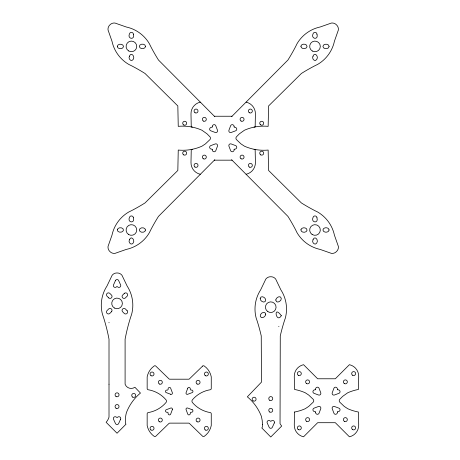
<?xml version="1.0" encoding="UTF-8"?>
<svg xmlns="http://www.w3.org/2000/svg" width="460" height="460" viewBox="0 0 460 460"><rect width="100%" height="100%" fill="white"/><g stroke="black" fill="none" stroke-linecap="round" stroke-linejoin="round"><path stroke-width="0.69" d="M231.587 116.696L287.943 60.013A185.782 185.782 0 0 0 295.124 47.529A85.077 85.077 0 0 0 296.918 43.913A35.42 35.42 0 0 1 320.195 26.979L331.384 23.052A5.951 5.951 0 0 1 336.519 24.892A5.951 5.951 0 0 1 338.359 30.026L334.431 41.21A35.42 35.42 0 0 1 317.498 64.492A85.077 85.077 0 0 0 313.881 66.286A185.782 185.782 0 0 0 301.392 73.468L268.577 105.961L268.157 126.356A47.403 47.403 0 0 0 244.455 130.226L239.384 133.837L236.463 136.798A2.168 2.168 0 0 0 236.463 139.616L240.988 143.899L244.455 146.188A47.403 47.403 0 0 0 268.157 150.058L268.577 170.453L301.392 202.946A185.782 185.782 0 0 0 313.881 210.128A85.077 85.077 0 0 0 317.498 211.922A35.42 35.42 0 0 1 334.431 235.204L338.359 246.387A5.951 5.951 0 0 1 336.519 251.522A5.951 5.951 0 0 1 331.384 253.362L320.195 249.435A35.42 35.42 0 0 1 296.918 232.501A85.077 85.077 0 0 0 295.124 228.884A185.782 185.782 0 0 0 287.943 216.401L231.587 159.718M214.82 159.718L158.464 216.401A185.782 185.782 0 0 0 151.282 228.884A85.077 85.077 0 0 0 149.488 232.501A35.42 35.42 0 0 1 126.212 249.435L115.023 253.362A5.951 5.951 0 0 1 109.888 251.522A5.951 5.951 0 0 1 108.048 246.387L111.975 235.204A35.42 35.42 0 0 1 128.909 211.922A85.077 85.077 0 0 0 132.526 210.128A185.782 185.782 0 0 0 145.015 202.946L177.83 170.453L178.25 150.058A47.403 47.403 0 0 0 201.952 146.188L205.419 143.899L209.944 139.616A2.168 2.168 0 0 0 209.944 136.798L207.023 133.837L201.952 130.226A47.403 47.403 0 0 0 178.25 126.356L177.83 105.961L145.015 73.468A185.782 185.782 0 0 0 132.526 66.286A85.077 85.077 0 0 0 128.909 64.492A35.42 35.42 0 0 1 111.975 41.21L108.048 30.026A5.951 5.951 0 0 1 109.888 24.892A5.951 5.951 0 0 1 115.023 23.052L126.212 26.979A35.42 35.42 0 0 1 149.488 43.913A85.077 85.077 0 0 0 151.282 47.529A185.782 185.782 0 0 0 158.464 60.013L214.82 116.696M254.069 127.132L255.15 126.931L255.415 113.942A11.828 11.828 0 0 0 246.129 102.149M192.337 149.281L191.256 149.483L190.992 162.472A11.828 11.828 0 0 0 200.278 174.265M109.192 322.713L108.836 322.713M278.973 326.485L278.622 326.485M214.366 116.242L232.041 116.242M214.366 160.172L232.041 160.172M192.337 127.132L191.256 126.931L190.992 113.942A11.828 11.828 0 0 1 200.278 102.149M254.069 149.281L255.15 149.483L255.415 162.472A11.828 11.828 0 0 1 246.129 174.265M109.008 384.215L109.008 417.105A13.34 13.34 0 0 1 106.116 422.291L117.053 433.228L126.011 424.166A2.168 2.168 0 0 1 125.436 422.855A29.768 29.768 0 0 1 126.442 412.557A47.403 47.403 0 0 1 140.461 393.058L134.895 387.257L133.135 388.136A6.457 6.457 0 0 1 125.097 384.215L125.097 339.21A185.782 185.782 0 0 1 130.312 318.251A85.077 85.077 0 0 1 131.606 314.427A35.42 35.42 0 0 0 127.115 285.993L121.986 275.304A5.951 5.951 0 0 0 117.053 272.976A5.951 5.951 0 0 0 112.119 275.304L106.99 285.993A35.42 35.42 0 0 0 102.499 314.427A85.077 85.077 0 0 1 103.793 318.251A185.782 185.782 0 0 1 109.008 339.21L109.008 384.215M129.438 56.195C127.811 58.707 131.405 62.301 133.159 59.484C135.447 56.264 130.864 51.687 129.438 56.195M129.438 239.769C127.811 242.282 131.405 245.876 133.159 243.064C135.447 239.844 130.864 235.267 129.438 239.769M133.394 34.201C135.303 40.365 126.741 39.175 129.593 33.511C130.284 31.602 133.417 32.171 133.394 34.201M133.394 217.781C135.303 223.945 126.741 222.755 129.593 217.091C130.284 215.182 133.417 215.751 133.394 217.781M313.018 56.195C311.391 58.707 314.985 62.301 316.739 59.484C319.022 56.264 314.445 51.687 313.018 56.195M313.018 239.769C311.391 242.282 314.985 245.876 316.739 243.064C319.022 239.844 314.445 235.267 313.018 239.769M316.969 34.201C318.884 40.365 310.322 39.175 313.174 33.511C313.864 31.602 316.997 32.171 316.969 34.201M316.969 217.781C318.884 223.945 310.322 222.755 313.174 217.091C313.864 215.182 316.997 215.751 316.969 217.781M294.544 412.016L294.273 425.005A11.828 11.828 0 0 0 303.56 436.799L317.653 422.705L335.323 422.705L349.416 436.799A11.828 11.828 0 0 0 358.702 425.005L358.438 412.016L357.357 411.815A47.403 47.403 0 0 1 347.743 408.721L344.275 406.433L339.75 402.149A2.168 2.168 0 0 1 339.75 399.332L342.666 396.37L347.743 392.765A47.403 47.403 0 0 1 357.357 389.672L358.438 389.471L358.702 376.475A11.828 11.828 0 0 0 349.416 364.688L335.323 378.775L317.653 378.775L303.56 364.688A11.828 11.828 0 0 0 294.273 376.475L294.544 389.471L295.625 389.672A47.403 47.403 0 0 1 305.233 392.765L308.706 395.054L313.225 399.332A2.168 2.168 0 0 1 313.225 402.149L308.706 406.433L305.233 408.721A47.403 47.403 0 0 1 295.625 411.815L294.544 412.016M260.188 298.5C259.917 301.679 265.909 303.979 265.667 299.776C265.42 297.177 260.716 295.119 260.188 298.5M281.33 315.704C276.103 324.104 272.872 304.083 281.33 315.704M265.736 314.128C265.788 316.658 261.378 319.459 260.262 316.25C259.63 313.335 265.109 310.218 265.736 314.128M275.787 300.006C276 304.094 281.727 301.34 281.284 298.304C280.45 294.986 275.908 297.453 275.787 300.006M262.464 424.551L262.378 426.627A2.168 2.168 0 0 1 261.798 427.938L270.756 437L281.692 426.063L280.042 423.752L280.272 335.932A185.782 185.782 0 0 1 284.021 322.023A85.077 85.077 0 0 1 285.309 318.199A35.42 35.42 0 0 0 280.824 289.765L275.689 279.076A5.951 5.951 0 0 0 270.756 276.748A5.951 5.951 0 0 0 265.822 279.076L260.693 289.765A35.42 35.42 0 0 0 256.203 318.199A85.077 85.077 0 0 1 257.496 322.023A185.782 185.782 0 0 1 261.245 335.932L261.476 382.116L247.348 396.83A47.403 47.403 0 0 1 261.372 416.329L262.206 420.4L262.464 424.551M212.324 149.511L212.302 149.713A1.725 1.725 0 0 0 212.79 151.121L212.94 151.265A1.731 1.731 0 0 0 215.786 150.656L217.476 146.165A1.731 1.731 0 0 0 215.251 143.934L210.755 145.624A1.731 1.731 0 0 0 210.139 148.471L210.289 148.62A1.725 1.725 0 0 0 211.813 149.092L212.324 149.511M234.082 126.845L234.594 127.322A1.725 1.725 0 0 1 236.112 127.794L236.262 127.943A1.731 1.731 0 0 1 235.652 130.79L231.161 132.48A1.731 1.731 0 0 1 228.93 130.255L230.621 125.758A1.731 1.731 0 0 1 233.467 125.143L233.617 125.292A1.725 1.725 0 0 1 234.105 126.701L234.082 126.845M315.612 412.045L315.589 412.246A1.725 1.725 0 0 0 316.077 413.655L316.227 413.804A1.731 1.731 0 0 0 319.073 413.189L320.764 408.698A1.731 1.731 0 0 0 318.533 406.473L314.042 408.158A1.731 1.731 0 0 0 313.427 411.004L313.576 411.154A1.725 1.725 0 0 0 315.1 411.625L315.612 412.045M337.37 389.384L337.876 389.856A1.725 1.725 0 0 1 339.399 390.333L339.549 390.477A1.731 1.731 0 0 1 338.934 393.329L334.443 395.013A1.731 1.731 0 0 1 332.218 392.788L333.908 388.297A1.731 1.731 0 0 1 336.754 387.682L336.898 387.832A1.725 1.725 0 0 1 337.393 389.235L337.37 389.384M117.317 46.264C117.214 49.341 122.964 49.513 123.475 46.69C123.694 43.556 117.737 43.326 117.317 46.264M117.317 229.793C117.214 232.869 122.964 233.036 123.475 230.218C123.694 227.079 117.737 226.849 117.317 229.793M145.521 46.391C145.354 49.404 139.495 49.387 139.334 46.391C139.495 43.395 145.354 43.372 145.521 46.391M145.521 230.023C145.354 233.042 139.495 233.019 139.334 230.023C139.495 227.027 145.354 227.01 145.521 230.023M300.892 46.213C300.794 49.289 306.544 49.456 307.056 46.638C307.274 43.499 301.317 43.269 300.892 46.213M300.892 229.845C300.794 232.921 306.544 233.093 307.056 230.27C307.274 227.131 301.317 226.906 300.892 229.845M329.101 46.443C328.934 49.461 323.075 49.438 322.914 46.443C323.075 43.453 328.934 43.43 329.101 46.443M329.101 229.971C328.934 232.984 323.075 232.961 322.914 229.971C323.075 226.975 328.934 226.952 329.101 229.971M212.324 126.902L211.813 127.322A1.725 1.725 0 0 0 210.289 127.794L210.139 127.943A1.731 1.731 0 0 0 210.755 130.79L215.245 132.48A1.731 1.731 0 0 0 217.476 130.249L215.786 125.758A1.731 1.731 0 0 0 212.94 125.143L212.79 125.292A1.725 1.725 0 0 0 212.302 126.701L212.324 126.902M234.088 149.454L234.105 149.713A1.725 1.725 0 0 1 233.617 151.121L233.467 151.265A1.731 1.731 0 0 1 230.621 150.656L228.93 146.165A1.731 1.731 0 0 1 231.156 143.934L235.652 145.624A1.731 1.731 0 0 1 236.262 148.471L236.118 148.62A1.725 1.725 0 0 1 234.594 149.092L234.1 149.396M315.612 389.442L315.1 389.856A1.725 1.725 0 0 0 313.576 390.333L313.427 390.477A1.731 1.731 0 0 0 314.042 393.329L318.533 395.013A1.731 1.731 0 0 0 320.764 392.788L319.073 388.297A1.731 1.731 0 0 0 316.227 387.682L316.077 387.832A1.725 1.725 0 0 0 315.589 389.235L315.612 389.442M337.375 411.987L337.393 412.246A1.725 1.725 0 0 1 336.898 413.655L336.754 413.804A1.731 1.731 0 0 1 333.908 413.189L332.218 408.698A1.731 1.731 0 0 1 334.443 406.473L338.934 408.158A1.731 1.731 0 0 1 339.549 411.004L339.399 411.154A1.725 1.725 0 0 1 337.876 411.625L337.375 411.987M172.345 409.624L170.654 414.115A1.236 1.236 0 0 1 168.619 414.552A4.215 4.215 0 0 1 168.423 414.345A1.236 1.236 0 0 1 168.136 413.316A0.926 0.926 0 0 0 167.06 412.24A1.236 1.236 0 0 1 165.968 411.895A4.215 4.215 0 0 1 165.767 411.694A1.236 1.236 0 0 1 166.261 409.722L170.746 408.031A1.236 1.236 0 0 1 172.345 409.624M187.766 388.217L186.076 392.702A1.236 1.236 0 0 0 187.674 394.295L192.159 392.61A1.236 1.236 0 0 0 192.654 390.638A4.215 4.215 0 0 0 192.452 390.436A1.236 1.236 0 0 0 191.36 390.091A0.926 0.926 0 0 1 190.285 389.016A1.236 1.236 0 0 0 189.94 387.918A4.215 4.215 0 0 0 189.738 387.722A1.236 1.236 0 0 0 187.766 388.217M115.477 280.548L113.499 284.918A1.731 1.731 0 0 0 114.96 287.362A4.772 4.772 0 0 0 115.397 287.362A1.725 1.725 0 0 0 116.696 286.62L117.484 286.718A1.725 1.725 0 0 0 118.824 287.362A4.772 4.772 0 0 0 119.151 287.362A1.731 1.731 0 0 0 120.612 284.918L118.634 280.548A1.731 1.731 0 0 0 115.477 280.548M120.612 419.181L118.634 423.551A1.731 1.731 0 0 1 115.483 423.551L113.499 419.181A1.731 1.731 0 0 1 115.075 416.737L115.287 416.737A1.725 1.725 0 0 1 116.627 417.381L117.409 417.479A1.725 1.725 0 0 1 118.824 416.737L119.031 416.737A1.731 1.731 0 0 1 120.612 419.181M274.315 422.953L272.332 427.323A1.731 1.731 0 0 1 269.186 427.323L267.202 422.953A1.731 1.731 0 0 1 268.778 420.509L268.991 420.509A1.725 1.725 0 0 1 270.399 421.251L271.181 421.153A1.725 1.725 0 0 1 272.527 420.509L272.734 420.509A1.731 1.731 0 0 1 274.315 422.953M124.315 293.399L122.59 295.124A1.978 1.978 0 0 0 122.676 297.839A1.978 1.978 0 0 0 125.384 297.919L127.109 296.194A1.978 1.978 0 0 0 127.052 293.463A1.978 1.978 0 0 0 124.315 293.399M111.521 311.707L109.796 313.433A1.978 1.978 0 0 1 107.059 313.375A1.978 1.978 0 0 1 107.002 310.638L108.727 308.913A1.978 1.978 0 0 1 111.435 308.999A1.978 1.978 0 0 1 111.521 311.707M202.63 366.091L189.468 378.85A1.236 1.236 0 0 1 188.606 379.201L169.809 379.201A1.236 1.236 0 0 1 168.952 378.85L155.79 366.091A1.236 1.236 0 0 0 154.221 365.964A17.198 17.198 0 0 0 147.16 376.838L147.16 388.527A1.236 1.236 0 0 0 148.195 389.747A29.768 29.768 0 0 1 165.951 399.757A2.168 2.168 0 0 1 165.951 402.575A29.768 29.768 0 0 1 148.195 412.58A1.236 1.236 0 0 0 147.16 413.804L147.16 425.494A17.198 17.198 0 0 0 154.221 436.367A1.236 1.236 0 0 0 155.79 436.241L168.952 423.482A1.236 1.236 0 0 1 169.809 423.131L188.606 423.131A1.236 1.236 0 0 1 189.468 423.482L202.63 436.241A1.236 1.236 0 0 0 204.2 436.367A17.198 17.198 0 0 0 211.261 425.494L211.261 413.804A1.236 1.236 0 0 0 210.226 412.58A29.768 29.768 0 0 1 192.47 402.575A2.168 2.168 0 0 1 192.47 399.757A29.768 29.768 0 0 1 210.226 389.747A1.236 1.236 0 0 0 211.261 388.527L211.261 376.838A17.198 17.198 0 0 0 204.2 365.964A1.236 1.236 0 0 0 202.63 366.091M170.746 394.295L166.261 392.61A1.236 1.236 0 0 1 165.824 390.574A4.215 4.215 0 0 1 166.025 390.373A1.236 1.236 0 0 1 167.06 390.091A0.926 0.926 0 0 0 168.136 389.016A1.236 1.236 0 0 1 168.481 387.918A4.215 4.215 0 0 1 168.682 387.722A1.236 1.236 0 0 1 170.654 388.217L172.345 392.702A1.236 1.236 0 0 1 170.746 394.295M192.159 409.722L187.674 408.031A1.236 1.236 0 0 0 186.076 409.624L187.766 414.115A1.236 1.236 0 0 0 189.738 414.609A4.215 4.215 0 0 0 189.94 414.408A1.236 1.236 0 0 0 190.285 413.316A0.926 0.926 0 0 1 191.36 412.24A1.236 1.236 0 0 0 192.395 411.953A4.215 4.215 0 0 0 192.596 411.752A1.236 1.236 0 0 0 192.159 409.722M127.092 310.655L125.361 308.93A1.978 1.978 0 0 0 122.653 309.016A1.978 1.978 0 0 0 122.567 311.725L124.292 313.455A1.978 1.978 0 0 0 127.029 313.392A1.978 1.978 0 0 0 127.092 310.655M108.744 297.902L107.019 296.177A1.978 1.978 0 0 1 107.082 293.44A1.978 1.978 0 0 1 109.813 293.382L111.538 295.107A1.978 1.978 0 0 1 111.458 297.815A1.978 1.978 0 0 1 108.744 297.902M298.224 429.554A1.978 1.978 0 0 0 301.3 428.036A1.978 1.978 0 0 0 298.448 426.127A1.978 1.978 0 0 0 298.224 429.554M344.367 383.588A1.978 1.978 0 0 0 347.34 381.869A1.978 1.978 0 0 0 344.367 380.155A1.978 1.978 0 0 0 344.367 383.588M352.659 429.617A1.978 1.978 0 0 0 355.632 427.903A1.978 1.978 0 0 0 352.659 426.19A1.978 1.978 0 0 0 352.659 429.617M306.63 421.331A1.978 1.978 0 0 0 309.597 419.612A1.978 1.978 0 0 0 306.63 417.898A1.978 1.978 0 0 0 306.63 421.331M298.339 375.297A1.978 1.978 0 0 0 301.306 373.577A1.978 1.978 0 0 0 298.339 371.864A1.978 1.978 0 0 0 298.339 375.297M306.515 383.519A1.978 1.978 0 0 0 309.591 382.001A1.978 1.978 0 0 0 306.74 380.098A1.978 1.978 0 0 0 306.515 383.519M344.367 421.331A1.978 1.978 0 0 0 347.34 419.612A1.978 1.978 0 0 0 344.367 417.898A1.978 1.978 0 0 0 344.367 421.331M352.55 375.228A1.978 1.978 0 0 0 355.626 373.71A1.978 1.978 0 0 0 352.774 371.806A1.978 1.978 0 0 0 352.55 375.228M267.881 311.667A5.319 5.319 0 0 0 276.069 307.441A5.319 5.319 0 0 0 268.318 302.461A5.319 5.319 0 0 0 267.881 311.667M269.767 412.028A1.978 1.978 0 0 0 272.734 410.314A1.978 1.978 0 0 0 269.767 408.595A1.978 1.978 0 0 0 269.767 412.028M253.115 400.901A1.978 1.978 0 0 0 256.082 399.188A1.978 1.978 0 0 0 253.115 397.474A1.978 1.978 0 0 0 253.115 400.901M269.767 400.303A1.978 1.978 0 0 0 272.734 398.584A1.978 1.978 0 0 0 269.767 396.871A1.978 1.978 0 0 0 269.767 400.303M241.086 158.792A1.978 1.978 0 0 0 244.053 157.078A1.978 1.978 0 0 0 241.086 155.365A1.978 1.978 0 0 0 241.086 158.792M249.377 167.083A1.978 1.978 0 0 0 252.344 165.37A1.978 1.978 0 0 0 249.377 163.656A1.978 1.978 0 0 0 249.377 167.083M194.942 167.014A1.978 1.978 0 0 0 198.018 165.496A1.978 1.978 0 0 0 195.166 163.593A1.978 1.978 0 0 0 194.942 167.014M203.343 158.792A1.978 1.978 0 0 0 206.31 157.078A1.978 1.978 0 0 0 203.343 155.365A1.978 1.978 0 0 0 203.343 158.792M195.052 112.757A1.978 1.978 0 0 0 198.018 111.044A1.978 1.978 0 0 0 195.052 109.33A1.978 1.978 0 0 0 195.052 112.757M203.343 121.049A1.978 1.978 0 0 0 206.31 119.335A1.978 1.978 0 0 0 203.343 117.622A1.978 1.978 0 0 0 203.343 121.049M249.377 112.757A1.978 1.978 0 0 0 252.344 111.044A1.978 1.978 0 0 0 249.377 109.33A1.978 1.978 0 0 0 249.377 112.757M241.086 121.049A1.978 1.978 0 0 0 244.053 119.335A1.978 1.978 0 0 0 241.086 117.622A1.978 1.978 0 0 0 241.086 121.049M128.541 50.893A5.319 5.319 0 0 0 136.729 46.667A5.319 5.319 0 0 0 128.972 41.688A5.319 5.319 0 0 0 128.541 50.893M183.701 124.959A1.978 1.978 0 0 0 186.668 123.245A1.978 1.978 0 0 0 183.701 121.532A1.978 1.978 0 0 0 183.701 124.959M128.731 234.588A5.319 5.319 0 0 0 136.735 230.023A5.319 5.319 0 0 0 128.777 225.377A5.319 5.319 0 0 0 128.731 234.588M183.701 154.882A1.978 1.978 0 0 0 186.668 153.168A1.978 1.978 0 0 0 183.701 151.455A1.978 1.978 0 0 0 183.701 154.882M312.116 234.473A5.319 5.319 0 0 0 320.309 230.247A5.319 5.319 0 0 0 312.553 225.268A5.319 5.319 0 0 0 312.116 234.473M260.728 154.882A1.978 1.978 0 0 0 263.695 153.168A1.978 1.978 0 0 0 260.728 151.455A1.978 1.978 0 0 0 260.728 154.882M312.311 51.014A5.319 5.319 0 0 0 320.315 46.443A5.319 5.319 0 0 0 312.357 41.797A5.319 5.319 0 0 0 312.311 51.014M260.32 124.643A1.978 1.978 0 0 0 263.632 123.757A1.978 1.978 0 0 0 261.205 121.331A1.978 1.978 0 0 0 260.32 124.643M205.275 429.973A1.978 1.978 0 0 0 208.345 428.455A1.978 1.978 0 0 0 205.499 426.552A1.978 1.978 0 0 0 205.275 429.973M197.093 384.008A1.978 1.978 0 0 0 200.06 382.294A1.978 1.978 0 0 0 197.093 380.581A1.978 1.978 0 0 0 197.093 384.008M159.35 384.008A1.978 1.978 0 0 0 162.317 382.294A1.978 1.978 0 0 0 159.35 380.581A1.978 1.978 0 0 0 159.35 384.008M150.949 429.973A1.978 1.978 0 0 0 154.025 428.455A1.978 1.978 0 0 0 151.173 426.552A1.978 1.978 0 0 0 150.949 429.973M159.35 421.751A1.978 1.978 0 0 0 162.317 420.037A1.978 1.978 0 0 0 159.35 418.324A1.978 1.978 0 0 0 159.35 421.751M151.058 375.716A1.978 1.978 0 0 0 154.025 374.003A1.978 1.978 0 0 0 151.058 372.289A1.978 1.978 0 0 0 151.058 375.716M205.384 375.716A1.978 1.978 0 0 0 208.351 374.003A1.978 1.978 0 0 0 205.384 372.289A1.978 1.978 0 0 0 205.384 375.716M197.093 421.751A1.978 1.978 0 0 0 200.06 420.037A1.978 1.978 0 0 0 197.093 418.324A1.978 1.978 0 0 0 197.093 421.751M114.373 308.01A5.319 5.319 0 0 0 122.377 303.445A5.319 5.319 0 0 0 114.419 298.793A5.319 5.319 0 0 0 114.373 308.01M116.064 396.526A1.978 1.978 0 0 0 119.037 394.812A1.978 1.978 0 0 0 116.064 393.099A1.978 1.978 0 0 0 116.064 396.526M116.064 408.256A1.978 1.978 0 0 0 119.037 406.536A1.978 1.978 0 0 0 116.064 404.823A1.978 1.978 0 0 0 116.064 408.256M132.721 397.129A1.978 1.978 0 0 0 135.688 395.416A1.978 1.978 0 0 0 132.721 393.697A1.978 1.978 0 0 0 132.721 397.129"/></g></svg>
